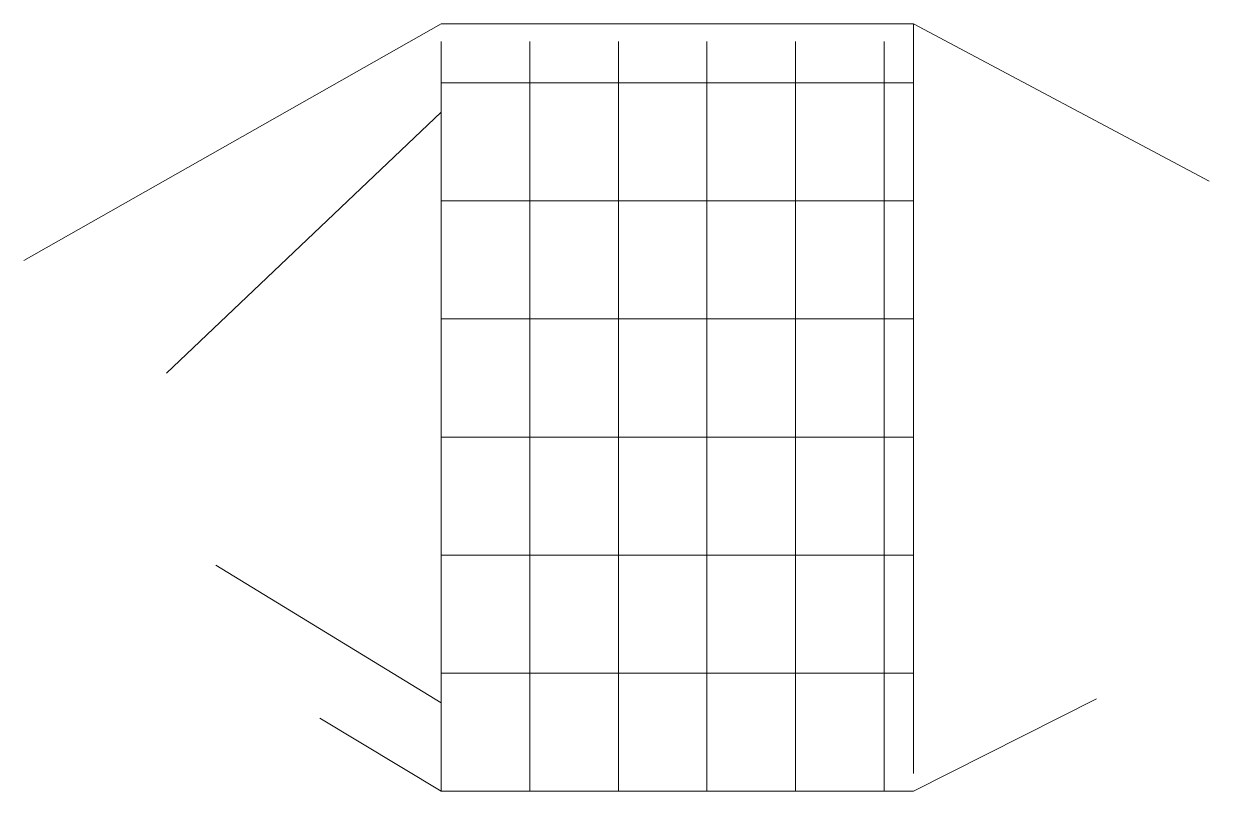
# Model space of a CAD drawing. Header units: millimetres. Extents: x -707 to 1301, y -650 to 650.
import ezdxf

# ---------------------------------------------------------------- set-up
doc = ezdxf.new("R2010")
doc.units = ezdxf.units.MM
doc.header["$LTSCALE"] = 10
doc.linetypes.add('DASHED', pattern=[19.05, 12.7, -6.35])

msp = doc.modelspace()

# ---------------------------------------------------------------- linework, layer by layer
at = {"linetype": 'DASHED', "lineweight": 20, "ltscale": 10}
for p, q in [((0, 650), (-707.3, 249)), ((0, 650), (800, 650)), ((0, -650), (0, 650)), ((150, -650), (150, 650)), ((300, -650), (300, 650)), ((450, -650), (450, 650)), ((600, -650), (600, 650)), ((750, -650), (750, 650)), ((800, 650), (800, -650)), ((800, 650), (1300.9, 383.2)), ((0, 550), (800, 550)), ((0, 500), (-465.6, 58.2)), ((0, 350), (800, 350)), ((0, 150), (800, 150)), ((0, -50), (800, -50)), ((0, -250), (800, -250)), ((0, -500), (-382.1, -266.9)), ((0, -450), (800, -450)), ((800, -650), (1109.9, -493.5)), ((800, -650), (0, -650)), ((0, -650), (150, -650)), ((150, -650), (300, -650)), ((300, -650), (450, -650)), ((450, -650), (600, -650)), ((600, -650), (750, -650))]:
    msp.add_line(p, q, dxfattribs=at)
at = {"color": 1, "linetype": 'DASHED', "lineweight": 20, "ltscale": 10}
msp.add_line((0, -650), (-206, -526.3), dxfattribs=at)

doc.saveas('drawing.dxf')
